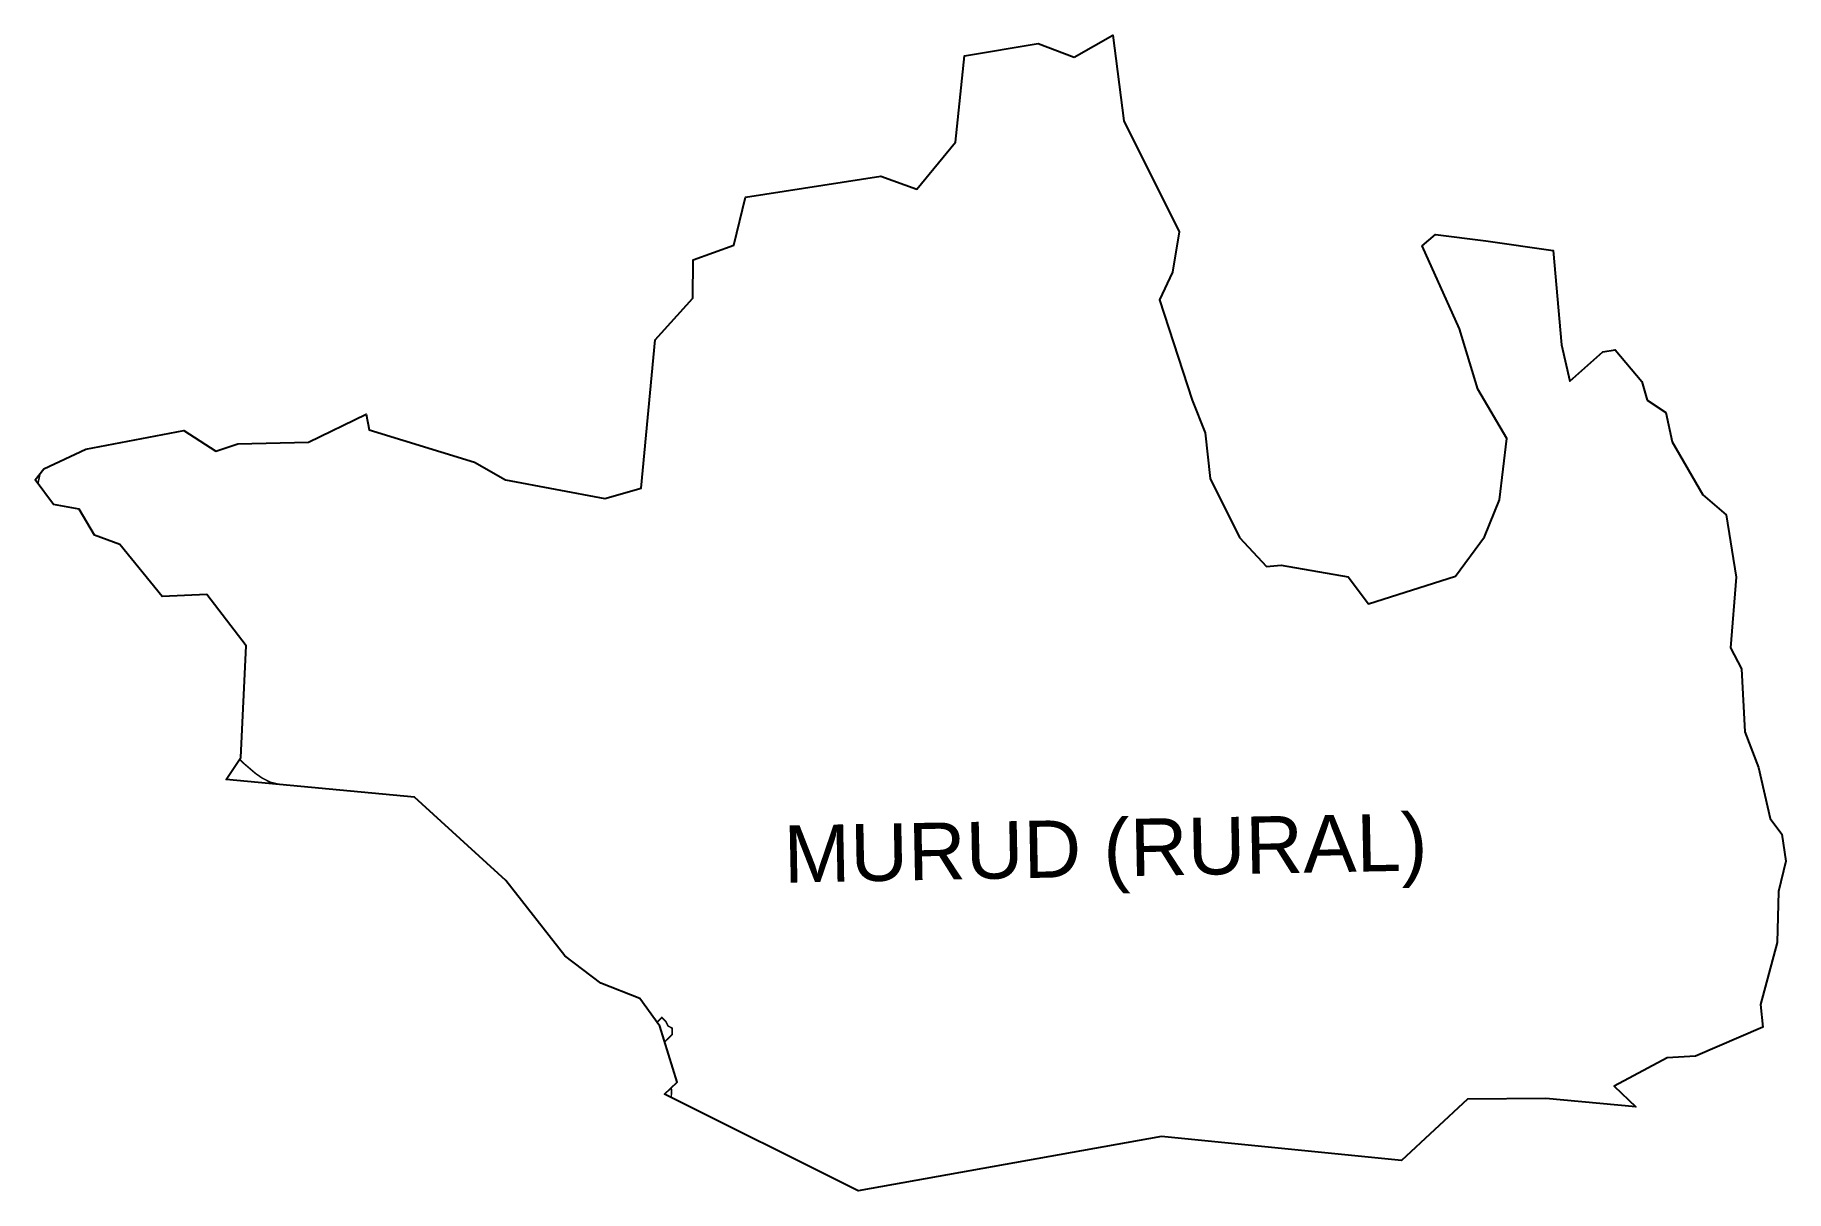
# Model space of a CAD drawing. Header units: metres. Extents: x 282553 to 285881, y 2028142 to 2030340.
import ezdxf

# ---------------------------------------------------------------- set-up
doc = ezdxf.new("R2010")
doc.units = ezdxf.units.M
for name, color, linetype in [('HAZARDS LINE', 1, 'Continuous'), ('village', 3, 'Continuous'), ('VILLAGE NAME', 250, 'Continuous')]:
    doc.layers.add(name, color=color, linetype=linetype)
doc.styles.get("Standard").update_dxf_attribs({"font": 'simplex.shx'})

msp = doc.modelspace()

# ---------------------------------------------------------------- linework, layer by layer
at = {"color": 3, "flags": 128}
msp.add_lwpolyline([(284459.5, 2030323.9), (284527.9, 2030297.8)], dxfattribs=at)
at = {"layer": 'HAZARDS LINE', "lineweight": 18, "const_width": 3.01}
for points in [[(282558.7, 2029486.7), (282563, 2029506.6)], [(282829.5, 2029274.1), (282829.2, 2029274.1), (282828.8, 2029274)], [(283016.9, 2028915.2), (283000.9, 2028919), (282984.9, 2028927.2), (282973, 2028935.4), (282949.2, 2028955.7), (282942.3, 2028962.9)], [(283750.1, 2028425.1), (283752, 2028427.8), (283764.2, 2028439.6), (283764.3, 2028451.7), (283756.4, 2028455.8), (283752.5, 2028463.8), (283744.6, 2028472), (283736.4, 2028464.1), (283735.4, 2028463)], [(283762.6, 2028319.9), (283762.8, 2028335.4), (283762, 2028337.8)]]:
    msp.add_lwpolyline(points, dxfattribs=at)
at = {"layer": 'village', "color": 3, "true_color": 0x00ff00}
for points in [[(284527.9, 2030297.8, 0), (284601.6, 2030339.7, 0), (284622.5, 2030176.7, 0), (284727.6, 2029965.4, 0), (284715, 2029889.2, 0), (284690.7, 2029836.3, 0), (284752.6, 2029645.4, 0), (284777.1, 2029583.5, 0), (284786.9, 2029496.4, 0), (284842.7, 2029384.4, 0), (284893.6, 2029329.2, 0), (284921.7, 2029331.6, 0), (285049, 2029310, 0), (285087.8, 2029258.3, 0), (285252.9, 2029310.8, 0), (285308, 2029385.7, 0), (285336.7, 2029456.4, 0), (285350.4, 2029572.6, 0), (285295.3, 2029666.3, 0), (285260.3, 2029780.9, 0), (285189.9, 2029939.1, 0), (285215, 2029960.6, 0), (285310.4, 2029948.2, 0), (285438.3, 2029929.9, 0), (285454.2, 2029750.8, 0), (285470, 2029681.4, 0), (285533.1, 2029737.7, 0), (285556.2, 2029741.3, 0), (285607.1, 2029680.9, 0), (285617.1, 2029645.3, 0), (285652.9, 2029622, 0), (285664.5, 2029566.1, 0), (285723.3, 2029465.3, 0), (285767.7, 2029427.4, 0), (285786.2, 2029309.1, 0), (285775.8, 2029174.8, 0), (285796.8, 2029135.1, 0), (285803.1, 2029014.8, 0), (285829.1, 2028947.2, 0), (285851.2, 2028850.4, 0), (285872.9, 2028820.4, 0), (285881.1, 2028769.2, 0)], [(285881.1, 2028769.2, 0), (285866.6, 2028711.3, 0), (285864.2, 2028614.6, 0), (285832.5, 2028496.5, 0), (285836.9, 2028453.7, 0), (285709.4, 2028398.2, 0), (285655.2, 2028395.4, 0), (285554.5, 2028341.5, 0), (285596, 2028302, 0), (285424.5, 2028318.1, 0), (285276, 2028316.9, 0), (285150.6, 2028200.4, 0), (284693.9, 2028246, 0), (284117.5, 2028142.2, 0), (283749.9, 2028326.2, 0), (283773.7, 2028349, 0), (283740.6, 2028455.8, 0), (283702.8, 2028508.2, 0), (283628.4, 2028537.5, 0), (283559.9, 2028589.2, 0), (283448.2, 2028732.7, 0), (283274.4, 2028890.9, 0), (282916.5, 2028924.7, 0), (282944.5, 2028966.1, 0), (282954.4, 2029178.7, 0), (282880, 2029276.2, 0), (282794.8, 2029272.6, 0), (282714.7, 2029371, 0), (282666.1, 2029388.8, 0), (282636.9, 2029438.2, 0), (282588.3, 2029447, 0), (282553.2, 2029494, 0), (282569.8, 2029515.3, 0), (282649.7, 2029552.2, 0), (282836.3, 2029587.6, 0), (282896.8, 2029548.9, 0), (282938.9, 2029562.8, 0), (283073, 2029566, 0), (283182.8, 2029619, 0), (283188.1, 2029588.9, 0), (283388.4, 2029527.5, 0), (283447.2, 2029493.9, 0), (283636.2, 2029458.8, 0), (283705.4, 2029478.1, 0), (283732, 2029760.4, 0), (283803.4, 2029839.4, 0), (283803.8, 2029912.2, 0), (283881.6, 2029940.3, 0), (283903.3, 2030031.3, 0), (284161, 2030071.5, 0), (284229.2, 2030046.6, 0), (284302.6, 2030136.1, 0), (284319.7, 2030299.9, 0), (284459.5, 2030323.9, 0)]]:
    msp.add_polyline3d(points, dxfattribs=at)

# ---------------------------------------------------------------- texts
at = {"layer": 'VILLAGE NAME', "insert": (283975.1, 2028836.9), "char_height": 108.748, "attachment_point": 1, "rotation": 1.1028}
msp.add_mtext_dynamic_manual_height_columns('{\\fArial|b0|i0|c0|p34;MURUD (RURAL)}', width=1688.823, gutter_width=543.7, heights=[0], dxfattribs=at)

doc.saveas('drawing.dxf')
